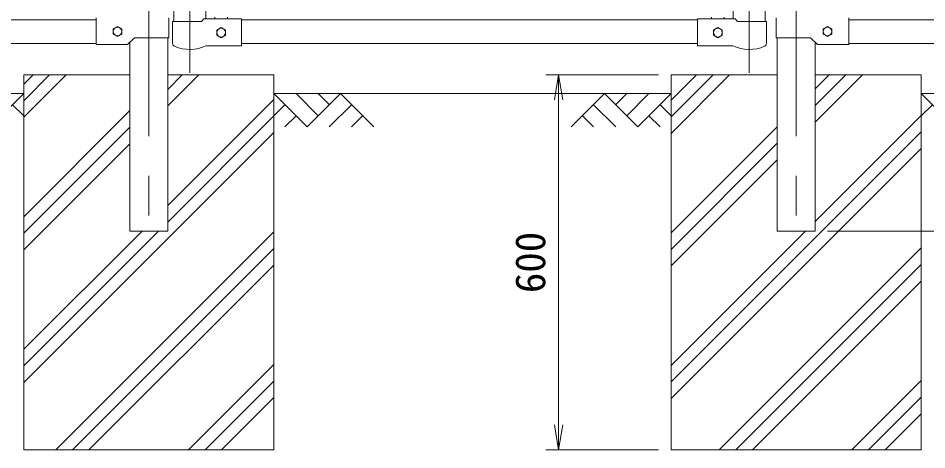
# Model space of a CAD drawing. Units: millimetres at full size; details may follow other scales. Extents: x -4200 to 4200, y -2970 to 2970.
# Drawn here: x -2828 to -1375, y -1139 to -448 of the extents above; entities that cross this region are included whole.
import ezdxf
from ezdxf.enums import TextEntityAlignment as Align

# ---------------------------------------------------------------- set-up
doc = ezdxf.new("R2010")
doc.units = ezdxf.units.MM
doc.header["$LTSCALE"] = 10
doc.linetypes.add('USER1', pattern=[50.8, 31.75, -6.35, 6.35, -6.35])
for name, color, linetype, lineweight in [('0-2_D-STR1', 1, 'Continuous', 18), ('0-3_D-BMK', 2, 'USER1', 13), ('0-4_D-STR3', 3, 'Continuous', 13), ('0-5_D-DCR-HCH', 7, 'Continuous', 13), ('0-6_D-BGD', 7, 'Continuous', 18), ('0-7_D-STR4', 7, 'Continuous', 18), ('0-8_D-STR-DIM', 7, 'Continuous', 13), ('0-9_0', 7, 'Continuous', 18)]:
    doc.layers.add(name, color=color, linetype=linetype, lineweight=lineweight)
doc.styles.add('ＭＳ ゴシック', font='')
doc.styles.get('ＭＳ ゴシック').set_extended_font_data('MS Gothic')

# ---------------------------------------------------------------- blocks, each defined once
blk = doc.blocks.new('_Open')
at = {"layer": '0-9_0'}
blk.add_line((-10, 1.667), (0, 0), dxfattribs=at)
blk.add_lwpolyline([(-10, -1.667), (0, 0), (-10, 0)], dxfattribs=at)

msp = doc.modelspace()

# ---------------------------------------------------------------- linework, layer by layer
at = {"layer": '0-2_D-STR1'}
for p, q in [((-2578.8, 61.37), (-2578.8, -453.03)), ((-2528, 61.37), (-2528, -449.03)), ((-1684.6, -334.13), (-1684.6, -449.03)), ((-1633.8, -362.13), (-1633.8, -453.03)), ((-3119.05, -450.63), (-2703.05, -450.63)), ((-2470.9, -450.63), (-1741.7, -450.63)), ((-1084.05, -450.63), (-1500.05, -450.63)), ((-2588.8, -479.23), (-2588.8, -788.63)), ((-1614.3, -479.23), (-1614.3, -788.63)), ((-3119.05, -488.63), (-2703.05, -488.63)), ((-2649.3, -486.37), (-2649.3, -788.63)), ((-2470.9, -488.63), (-1741.7, -488.63)), ((-1553.8, -486.37), (-1553.8, -788.63)), ((-1084.05, -488.63), (-1500.05, -488.63)), ((-2649.3, -788.63), (-2588.8, -788.63)), ((-1614.3, -788.63), (-1553.8, -788.63))]:
    msp.add_line(p, q, dxfattribs=at)
at = {"layer": '0-3_D-BMK'}
for p, q in [((-2553.4, 703.1), (-2553.4, -535.29)), ((-1659.2, 703.1), (-1659.2, -535.29)), ((-2619.05, 696.61), (-2619.05, -799.21)), ((-1584.05, 696.61), (-1584.05, -799.21))]:
    msp.add_line(p, q, dxfattribs=at)
at = {"layer": '0-4_D-STR3'}
for p, q in [((-2703.05, -447.23), (-2703.05, -490.23)), ((-2587.2, -447.23), (-2587.2, -479.23)), ((-2534.9, -453.03), (-2530.9, -449.03)), ((-2530.9, -449.03), (-2470.9, -449.03)), ((-2513.4, -449.03), (-2513.4, -446.13)), ((-2493.4, -449.03), (-2493.4, -446.13)), ((-2470.9, -492.03), (-2470.9, -449.03)), ((-1681.69, -449.03), (-1741.7, -449.03)), ((-1741.7, -492.03), (-1741.7, -449.03)), ((-1719.2, -449.03), (-1719.2, -446.13)), ((-1699.2, -449.03), (-1699.2, -446.13)), ((-1677.69, -453.03), (-1681.69, -449.03)), ((-1615.9, -447.23), (-1615.9, -479.23)), ((-1500.05, -447.23), (-1500.05, -490.23)), ((-2580.9, -453.03), (-2534.9, -453.03)), ((-2580.9, -488.22), (-2580.9, -453.03)), ((-1631.7, -453.03), (-1677.69, -453.03)), ((-1631.7, -488.22), (-1631.7, -453.03)), ((-2653.16, -490.23), (-2703.05, -490.23)), ((-2527.24, -492.03), (-2470.9, -492.03)), ((-1685.35, -492.03), (-1741.7, -492.03)), ((-1549.93, -490.23), (-1500.05, -490.23))]:
    msp.add_line(p, q, dxfattribs=at)
for points in [[(-2669.05, -461.13), (-2662.03, -465.18), (-2662.03, -473.28), (-2669.05, -477.33), (-2676.06, -473.28), (-2676.06, -465.18)], [(-2503.4, -479.13), (-2510.41, -475.08), (-2510.41, -466.98), (-2503.4, -462.93), (-2496.38, -466.98), (-2496.38, -475.08)], [(-1709.2, -479.13), (-1702.18, -475.08), (-1702.18, -466.98), (-1709.2, -462.93), (-1716.21, -466.98), (-1716.21, -475.08)], [(-1534.05, -461.13), (-1541.06, -465.18), (-1541.06, -473.28), (-1534.05, -477.33), (-1527.03, -473.28), (-1527.03, -465.18)]]:
    msp.add_lwpolyline(points, close=True, dxfattribs=at)
for points in [[(-2587.2, -479.23), (-2642.16, -479.23), (-2653.16, -490.23)], [(-1615.9, -479.23), (-1560.93, -479.23), (-1549.93, -490.23)]]:
    msp.add_lwpolyline(points, dxfattribs=at)
for centre in [(-2669.05, -469.23), (-2503.4, -471.03), (-1709.2, -471.03), (-1534.05, -469.23)]:
    msp.add_circle(centre, 7.03, dxfattribs=at)
for centre, radius, start, end in [((-2575.9, -488.22), 5, 180, 245.85226), ((-2553.4, -438.03), 60, 245.85226, 295.84193), ((-1659.2, -438.03), 60, 244.15807, 294.14774), ((-1636.7, -488.22), 5, 294.14774, 0)]:
    msp.add_arc(centre, radius, start, end, dxfattribs=at)
at = {"layer": '0-5_D-DCR-HCH'}
for p, q in [((-2819.05, -606.57), (-2751.11, -538.63)), ((-2819.05, -580.05), (-2777.63, -538.63)), ((-2819.05, -553.54), (-2804.14, -538.63)), ((-2588.8, -588.45), (-2538.98, -538.63)), ((-2588.8, -561.93), (-2565.49, -538.63)), ((-1784.05, -632.23), (-1690.45, -538.63)), ((-1784.05, -605.71), (-1716.97, -538.63)), ((-1784.05, -579.2), (-1743.48, -538.63)), ((-1553.8, -614.11), (-1478.32, -538.63)), ((-1553.8, -587.59), (-1504.83, -538.63)), ((-1553.8, -561.08), (-1531.35, -538.63)), ((-2872.26, -621.84), (-2819.05, -568.63)), ((-2588.8, -747.55), (-2419.05, -577.8)), ((-2365.83, -621.84), (-2419.05, -568.63)), ((-2348.1, -604.11), (-2383.57, -568.63)), ((-2312.62, -568.63), (-2365.83, -621.84)), ((-2330.27, -586.46), (-2348.1, -568.63)), ((-2312.62, -568.63), (-2259.41, -621.84)), ((-1890.47, -568.63), (-1943.68, -621.84)), ((-1890.47, -568.63), (-1837.26, -621.84)), ((-1872.73, -586.37), (-1855, -568.63)), ((-1855, -604.11), (-1819.52, -568.63)), ((-1837.26, -621.84), (-1784.05, -568.63)), ((-1330.83, -621.84), (-1384.05, -568.63)), ((-2836.78, -586.37), (-2819.05, -604.03)), ((-2401.31, -586.37), (-2419.05, -604.03)), ((-2294.88, -586.37), (-2330.52, -621.84)), ((-1908.21, -586.37), (-1872.57, -621.84)), ((-1801.78, -586.37), (-1784.05, -604.03)), ((-1366.31, -586.37), (-1384.05, -604.03)), ((-2819.05, -765.67), (-2649.3, -595.92)), ((-2588.8, -774.07), (-2419.05, -604.32)), ((-2383.57, -604.11), (-2401.39, -621.84)), ((-2277.15, -604.11), (-2294.97, -621.84)), ((-1925.94, -604.11), (-1908.13, -621.84)), ((-1819.52, -604.11), (-1801.7, -621.84)), ((-1553.8, -773.21), (-1384.05, -603.46)), ((-2819.05, -792.18), (-2649.3, -622.43)), ((-1784.05, -791.33), (-1614.3, -621.58)), ((-2819.05, -1030.83), (-2419.05, -630.83)), ((-1784.05, -1029.98), (-1384.05, -629.98)), ((-2819.05, -818.7), (-2649.3, -648.95)), ((-1784.05, -817.84), (-1614.3, -648.09)), ((-1784.05, -1056.49), (-1384.05, -656.49)), ((-1784.05, -844.36), (-1614.3, -674.61)), ((-2819.05, -1004.32), (-2603.36, -788.63)), ((-2819.05, -977.8), (-2629.88, -788.63)), ((-2767.75, -1138.63), (-2419.05, -789.93)), ((-1784.05, -1003.46), (-1569.22, -788.63)), ((-2741.23, -1138.63), (-2419.05, -816.45)), ((-1707.09, -1138.63), (-1384.05, -815.59)), ((-1680.57, -1138.63), (-1384.05, -842.11)), ((-2714.71, -1138.63), (-2419.05, -842.97)), ((-1654.05, -1138.63), (-1384.05, -868.63)), ((-2555.61, -1138.63), (-2419.05, -1002.06)), ((-2529.1, -1138.63), (-2419.05, -1028.58)), ((-1494.95, -1138.63), (-1384.05, -1027.72)), ((-2502.58, -1138.63), (-2419.05, -1055.1)), ((-1468.44, -1138.63), (-1384.05, -1054.24)), ((-1441.92, -1138.63), (-1384.05, -1080.76))]:
    msp.add_line(p, q, dxfattribs=at)
at = {"layer": '0-6_D-BGD'}
for p, q in [((-3119.05, -568.63), (-2819.05, -568.63)), ((-2419.05, -568.63), (-1784.05, -568.63)), ((-1384.05, -568.63), (-1084.05, -568.63))]:
    msp.add_line(p, q, dxfattribs=at)
at = {"layer": '0-7_D-STR4'}
for p, q in [((-2819.05, -538.63), (-2819.05, -1138.63)), ((-2819.05, -538.63), (-2649.3, -538.63)), ((-2588.8, -538.63), (-2419.05, -538.63)), ((-2419.05, -538.63), (-2419.05, -1138.63)), ((-1784.05, -538.63), (-1784.05, -1138.63)), ((-1614.3, -538.63), (-1784.05, -538.63)), ((-1384.05, -538.63), (-1553.8, -538.63)), ((-1384.05, -538.63), (-1384.05, -1138.63)), ((-2819.05, -1138.63), (-2419.05, -1138.63)), ((-1784.05, -1138.63), (-1384.05, -1138.63))]:
    msp.add_line(p, q, dxfattribs=at)
at = {"layer": '0-8_D-STR-DIM'}
for p, q in [((-1804.05, -538.63), (-1984.05, -538.63)), ((-1964.05, -538.63), (-1964.05, -1138.63)), ((-1533.8, -788.63), (-524.05, -788.63)), ((-1533.8, -788.63), (-644.05, -788.63)), ((-1804.05, -1138.63), (-1984.05, -1138.63))]:
    msp.add_line(p, q, dxfattribs=at)

# ---------------------------------------------------------------- block references
at = {"layer": '0-8_D-STR-DIM', "xscale": 4, "yscale": 4}
for p, rotation in [((-1964.05, -538.63), 90), ((-1964.05, -1138.63), 270)]:
    msp.add_blockref('_Open', p, dxfattribs=dict(at, rotation=rotation))

# ---------------------------------------------------------------- texts
at = {"layer": '0-8_D-STR-DIM', "style": 'ＭＳ ゴシック'}
msp.add_text('600', height=48.09, rotation=90, dxfattribs=at).set_placement((-1970.79, -887.9), align=Align.BOTTOM_LEFT)

doc.saveas('drawing.dxf')
